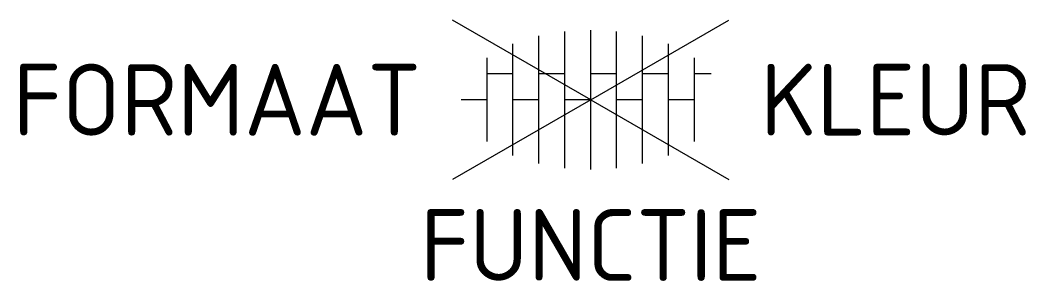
# Model space of a CAD drawing. Header units: metres. Extents: x -14.3 to 10.9, y -4.5 to 2.
import ezdxf
from ezdxf.enums import TextEntityAlignment as Align

# ---------------------------------------------------------------- set-up
doc = ezdxf.new("R2010")
doc.units = ezdxf.units.M
doc.styles.add('NLCS-ISO', font='NLCS-ISO.ttf')

msp = doc.modelspace()

# ---------------------------------------------------------------- linework, layer by layer
for p, q in [((0, 0), (-3.464, 2)), ((0, 0), (3.464, 2)), ((-1.3, -1.604), (-1.3, 1.604)), ((-0.65, -1.715), (-0.65, 1.715)), ((0, -1.75), (0, 1.75)), ((0.65, -1.715), (0.65, 1.715)), ((1.3, -1.604), (1.3, 1.604)), ((-1.95, -1.4), (-1.95, 1.4)), ((1.95, -1.4), (1.95, 1.4)), ((-2.6, -1.05), (-2.6, 1.05)), ((2.6, -1.05), (2.6, 1.05)), ((-1.95, 0.65), (-2.6, 0.65)), ((-0.65, 0.65), (-1.3, 0.65)), ((0.65, 0.65), (0, 0.65)), ((1.95, 0.65), (1.3, 0.65)), ((3.017, 0.65), (2.6, 0.65)), ((0, 0), (-3.464, -2)), ((-1.3, 0), (-1.95, 0)), ((0, 0), (-0.65, 0)), ((0, 0), (3.464, -2)), ((-2.6, 0), (-3.25, 0)), ((1.3, 0), (0.65, 0)), ((2.6, 0), (1.95, 0))]:
    msp.add_line(p, q)

# ---------------------------------------------------------------- texts
at = {"style": 'NLCS-ISO'}
msp.add_attdef('FORMAAT', text='LG', height=1.8, dxfattribs=at).set_placement((-4.25, 0), align=Align.MIDDLE_RIGHT)
msp.add_attdef('KLEUR', text='G', height=1.8, dxfattribs=at).set_placement((4.25, 0), align=Align.MIDDLE_LEFT)
at = {"style": 'NLCS-ISO', "flags": 1}
msp.add_attdef('FUNCTIE', text='', height=1.8, dxfattribs=at).set_placement((0, -2.75), align=Align.TOP_CENTER)

doc.saveas('drawing.dxf')
